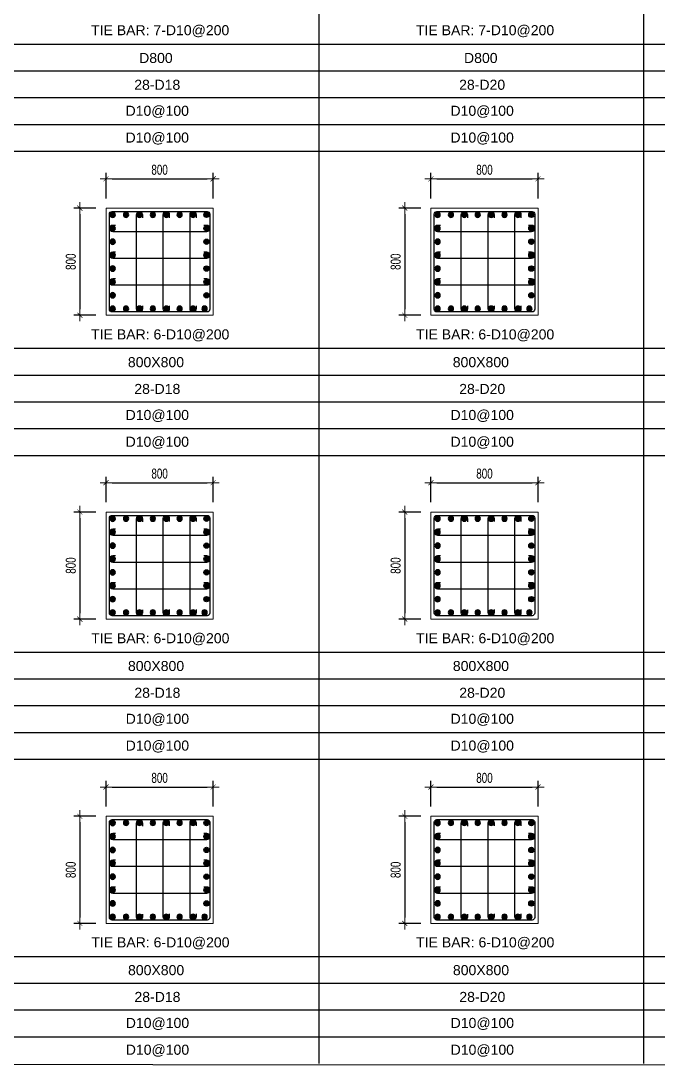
# Model space of a CAD drawing. Header units: millimetres. Extents: x 49323 to 538172, y -39336 to 181761.
# Drawn here: x 273867 to 278625, y 110174 to 117973 of the extents above; entities that cross this region are included whole.
import ezdxf
from ezdxf.enums import TextEntityAlignment as Align

# ---------------------------------------------------------------- set-up
doc = ezdxf.new("R2010")
doc.units = ezdxf.units.MM
doc.linetypes.add('CENTER2', pattern=[1.125, 0.75, -0.125, 0.125, -0.125])
doc.layers.get('Defpoints').update_dxf_attribs({"color": 151, "lineweight": 9})
for name, color, linetype in [('2', 2, 'Continuous'), ('A-ANNO-LEAD', 4, 'Continuous'), ('CEN', 1, 'CENTER2'), ('STL', 3, 'Continuous'), ('TIT1', 3, 'Continuous')]:
    doc.layers.add(name, color=color, linetype=linetype)
doc.layers.add('NDC_S_CONTINUOUS', color=3, linetype='Continuous', lineweight=20)
doc.layers.add('NDC_S_DIM', color=1, linetype='Continuous', lineweight=15)
doc.styles.add('NDC_ARIAL', font='arial.ttf', dxfattribs={"width": 0.85})
doc.styles.add('NDC_DIM', font='', dxfattribs={"width": 0.75})
doc.styles.get('NDC_DIM').set_extended_font_data('Dotum')
doc.dimstyles.new('NDC_dim_30', dxfattribs={"dimscale": 30, "dimtxt": 2.5, "dimasz": 1.5, "dimexe": 1.5, "dimexo": 2.5, "dimgap": 1, "dimtad": 1, "dimdec": 0, "dimzin": 0, "dimdsep": 46, "dimtxsty": 'NDC_DIM', "dimblk": 'DIMMARK', "dimcen": 0.09, "dimdle": 1.2, "dimclrd": 1, "dimclre": 1, "dimclrt": 3, "dimadec": 0, "dimazin": 0, "dimtfac": 1, "dimtdec": 0, "dimtix": 1, "dimtofl": 0, "dimtmove": 0, "dimatfit": 3, "dimfxl": 8, "dimfxlon": 1, "dimtolj": 1, "dimtzin": 0, "dimarcsym": 0})

# ---------------------------------------------------------------- blocks, each defined once
blk = doc.blocks.new('8')
at = {"layer": '2'}
blk.add_hatch(color=256, dxfattribs=at).paths.add_polyline_path([(20, 0, 0.386127), (1.9, 19.9), (-1.9, 19.9, 0.386127), (-20, 0, 1)])
blk.add_circle((0, 0), 20, dxfattribs=at)
blk = doc.blocks.new('5')
at = {"layer": 'CEN', "rotation": 180}
blk.add_blockref('8', (0, 0), dxfattribs=at)
blk = doc.blocks.new('DIMMARK')
at = {"layer": 'NDC_S_DIM', "color": 1}
blk.add_line((-1.5, 0), (1, 0), dxfattribs=at)
at = {"layer": 'NDC_S_DIM', "color": 2, "const_width": 0.1}
blk.add_lwpolyline([(-0.42, -0.42), (0.42, 0.42)], dxfattribs=at)
blk = doc.blocks.new('*D1474')
at = {"layer": 'Defpoints', "color": 0, "ltscale": 40, "transparency": 16777216}
for p in [(275302.3, 112251.1), (274502.3, 112029.7), (275302.3, 112029.7)]:
    blk.add_point(p, dxfattribs=at)
at = {"layer": 'NDC_S_DIM', "color": 1, "lineweight": -2, "ltscale": 40, "transparency": 16777216}
for p, q in [((274502.3, 112104.7), (274502.3, 112296.1)), ((274547.3, 112251.1), (275257.3, 112251.1)), ((275302.3, 112104.7), (275302.3, 112296.1))]:
    blk.add_line(p, q, dxfattribs=at)
at = {"layer": 'NDC_S_DIM', "color": 1, "lineweight": -2, "ltscale": 40, "transparency": 16777216, "xscale": 45, "yscale": 45, "zscale": 45, "rotation": 180}
blk.add_blockref('DIMMARK', (274502.3, 112251.1), dxfattribs=at)
at = {"layer": 'NDC_S_DIM', "color": 1, "lineweight": -2, "ltscale": 40, "transparency": 16777216, "xscale": 45, "yscale": 45, "zscale": 45}
blk.add_blockref('DIMMARK', (275302.3, 112251.1), dxfattribs=at)
at = {"layer": 'NDC_S_DIM', "color": 3, "ltscale": 40, "transparency": 16777216, "insert": (274902.3, 112318.7), "char_height": 75, "attachment_point": 5, "style": 'NDC_DIM'}
blk.add_mtext('\\A1;800', dxfattribs=at)
blk = doc.blocks.new('*D1475')
at = {"layer": 'Defpoints', "color": 0, "ltscale": 40, "transparency": 16777216}
for p in [(274502.3, 112032.3), (274306.9, 111232.3), (274502.3, 111232.3)]:
    blk.add_point(p, dxfattribs=at)
at = {"layer": 'NDC_S_DIM', "color": 1, "lineweight": -2, "ltscale": 40, "transparency": 16777216}
for p, q in [((274427.3, 112032.3), (274261.9, 112032.3)), ((274306.9, 111987.3), (274306.9, 111277.3)), ((274427.3, 111232.3), (274261.9, 111232.3))]:
    blk.add_line(p, q, dxfattribs=at)
at = {"layer": 'NDC_S_DIM', "color": 1, "lineweight": -2, "ltscale": 40, "transparency": 16777216, "xscale": 45, "yscale": 45, "zscale": 45}
for p, rotation in [((274306.9, 112032.3), 90), ((274306.9, 111232.3), 270)]:
    blk.add_blockref('DIMMARK', p, dxfattribs=dict(at, rotation=rotation))
at = {"layer": 'NDC_S_DIM', "color": 3, "ltscale": 40, "transparency": 16777216, "insert": (274239.4, 111632.3), "char_height": 75, "attachment_point": 5, "rotation": 90, "style": 'NDC_DIM'}
blk.add_mtext('\\A1;800', dxfattribs=at)
blk = doc.blocks.new('*D1476')
at = {"layer": 'Defpoints', "color": 0, "ltscale": 40, "transparency": 16777216}
for p in [(275302.3, 114524), (274502.3, 114302.6), (275302.3, 114302.6)]:
    blk.add_point(p, dxfattribs=at)
at = {"layer": 'NDC_S_DIM', "color": 1, "lineweight": -2, "ltscale": 40, "transparency": 16777216}
for p, q in [((274502.3, 114377.6), (274502.3, 114569)), ((274547.3, 114524), (275257.3, 114524)), ((275302.3, 114377.6), (275302.3, 114569))]:
    blk.add_line(p, q, dxfattribs=at)
at = {"layer": 'NDC_S_DIM', "color": 1, "lineweight": -2, "ltscale": 40, "transparency": 16777216, "xscale": 45, "yscale": 45, "zscale": 45, "rotation": 180}
blk.add_blockref('DIMMARK', (274502.3, 114524), dxfattribs=at)
at = {"layer": 'NDC_S_DIM', "color": 1, "lineweight": -2, "ltscale": 40, "transparency": 16777216, "xscale": 45, "yscale": 45, "zscale": 45}
blk.add_blockref('DIMMARK', (275302.3, 114524), dxfattribs=at)
at = {"layer": 'NDC_S_DIM', "color": 3, "ltscale": 40, "transparency": 16777216, "insert": (274902.3, 114591.5), "char_height": 75, "attachment_point": 5, "style": 'NDC_DIM'}
blk.add_mtext('\\A1;800', dxfattribs=at)
blk = doc.blocks.new('*D1477')
at = {"layer": 'Defpoints', "color": 0, "ltscale": 40, "transparency": 16777216}
for p in [(274502.3, 114305.1), (274306.9, 113505.1), (274502.3, 113505.1)]:
    blk.add_point(p, dxfattribs=at)
at = {"layer": 'NDC_S_DIM', "color": 1, "lineweight": -2, "ltscale": 40, "transparency": 16777216}
for p, q in [((274427.3, 114305.1), (274261.9, 114305.1)), ((274306.9, 114260.1), (274306.9, 113550.1)), ((274427.3, 113505.1), (274261.9, 113505.1))]:
    blk.add_line(p, q, dxfattribs=at)
at = {"layer": 'NDC_S_DIM', "color": 1, "lineweight": -2, "ltscale": 40, "transparency": 16777216, "xscale": 45, "yscale": 45, "zscale": 45}
for p, rotation in [((274306.9, 114305.1), 90), ((274306.9, 113505.1), 270)]:
    blk.add_blockref('DIMMARK', p, dxfattribs=dict(at, rotation=rotation))
at = {"layer": 'NDC_S_DIM', "color": 3, "ltscale": 40, "transparency": 16777216, "insert": (274239.4, 113905.1), "char_height": 75, "attachment_point": 5, "rotation": 90, "style": 'NDC_DIM'}
blk.add_mtext('\\A1;800', dxfattribs=at)
blk = doc.blocks.new('*D1478')
at = {"layer": 'Defpoints', "color": 0, "ltscale": 40, "transparency": 16777216}
for p in [(275302.3, 116793.4), (274502.3, 116572), (275302.3, 116572)]:
    blk.add_point(p, dxfattribs=at)
at = {"layer": 'NDC_S_DIM', "color": 1, "lineweight": -2, "ltscale": 40, "transparency": 16777216}
for p, q in [((274502.3, 116647), (274502.3, 116838.4)), ((274547.3, 116793.4), (275257.3, 116793.4)), ((275302.3, 116647), (275302.3, 116838.4))]:
    blk.add_line(p, q, dxfattribs=at)
at = {"layer": 'NDC_S_DIM', "color": 1, "lineweight": -2, "ltscale": 40, "transparency": 16777216, "xscale": 45, "yscale": 45, "zscale": 45, "rotation": 180}
blk.add_blockref('DIMMARK', (274502.3, 116793.4), dxfattribs=at)
at = {"layer": 'NDC_S_DIM', "color": 1, "lineweight": -2, "ltscale": 40, "transparency": 16777216, "xscale": 45, "yscale": 45, "zscale": 45}
blk.add_blockref('DIMMARK', (275302.3, 116793.4), dxfattribs=at)
at = {"layer": 'NDC_S_DIM', "color": 3, "ltscale": 40, "transparency": 16777216, "insert": (274902.3, 116861), "char_height": 75, "attachment_point": 5, "style": 'NDC_DIM'}
blk.add_mtext('\\A1;800', dxfattribs=at)
blk = doc.blocks.new('*D1479')
at = {"layer": 'Defpoints', "color": 0, "ltscale": 40, "transparency": 16777216}
for p in [(274502.3, 116574.6), (274306.9, 115774.6), (274502.3, 115774.6)]:
    blk.add_point(p, dxfattribs=at)
at = {"layer": 'NDC_S_DIM', "color": 1, "lineweight": -2, "ltscale": 40, "transparency": 16777216}
for p, q in [((274427.3, 116574.6), (274261.9, 116574.6)), ((274306.9, 116529.6), (274306.9, 115819.6)), ((274427.3, 115774.6), (274261.9, 115774.6))]:
    blk.add_line(p, q, dxfattribs=at)
at = {"layer": 'NDC_S_DIM', "color": 1, "lineweight": -2, "ltscale": 40, "transparency": 16777216, "xscale": 45, "yscale": 45, "zscale": 45}
for p, rotation in [((274306.9, 116574.6), 90), ((274306.9, 115774.6), 270)]:
    blk.add_blockref('DIMMARK', p, dxfattribs=dict(at, rotation=rotation))
at = {"layer": 'NDC_S_DIM', "color": 3, "ltscale": 40, "transparency": 16777216, "insert": (274239.4, 116174.6), "char_height": 75, "attachment_point": 5, "rotation": 90, "style": 'NDC_DIM'}
blk.add_mtext('\\A1;800', dxfattribs=at)
blk = doc.blocks.new('*D1480')
at = {"layer": 'Defpoints', "color": 0, "ltscale": 40, "transparency": 16777216}
for p in [(277728.4, 112251.1), (276928.4, 112029.7), (277728.4, 112029.7)]:
    blk.add_point(p, dxfattribs=at)
at = {"layer": 'NDC_S_DIM', "color": 1, "lineweight": -2, "ltscale": 40, "transparency": 16777216}
for p, q in [((276928.4, 112104.7), (276928.4, 112296.1)), ((276973.4, 112251.1), (277683.4, 112251.1)), ((277728.4, 112104.7), (277728.4, 112296.1))]:
    blk.add_line(p, q, dxfattribs=at)
at = {"layer": 'NDC_S_DIM', "color": 1, "lineweight": -2, "ltscale": 40, "transparency": 16777216, "xscale": 45, "yscale": 45, "zscale": 45, "rotation": 180}
blk.add_blockref('DIMMARK', (276928.4, 112251.1), dxfattribs=at)
at = {"layer": 'NDC_S_DIM', "color": 1, "lineweight": -2, "ltscale": 40, "transparency": 16777216, "xscale": 45, "yscale": 45, "zscale": 45}
blk.add_blockref('DIMMARK', (277728.4, 112251.1), dxfattribs=at)
at = {"layer": 'NDC_S_DIM', "color": 3, "ltscale": 40, "transparency": 16777216, "insert": (277328.4, 112318.7), "char_height": 75, "attachment_point": 5, "style": 'NDC_DIM'}
blk.add_mtext('\\A1;800', dxfattribs=at)
blk = doc.blocks.new('*D1481')
at = {"layer": 'Defpoints', "color": 0, "ltscale": 40, "transparency": 16777216}
for p in [(276928.4, 112032.3), (276733, 111232.3), (276928.4, 111232.3)]:
    blk.add_point(p, dxfattribs=at)
at = {"layer": 'NDC_S_DIM', "color": 1, "lineweight": -2, "ltscale": 40, "transparency": 16777216}
for p, q in [((276853.4, 112032.3), (276688, 112032.3)), ((276733, 111987.3), (276733, 111277.3)), ((276853.4, 111232.3), (276688, 111232.3))]:
    blk.add_line(p, q, dxfattribs=at)
at = {"layer": 'NDC_S_DIM', "color": 1, "lineweight": -2, "ltscale": 40, "transparency": 16777216, "xscale": 45, "yscale": 45, "zscale": 45}
for p, rotation in [((276733, 112032.3), 90), ((276733, 111232.3), 270)]:
    blk.add_blockref('DIMMARK', p, dxfattribs=dict(at, rotation=rotation))
at = {"layer": 'NDC_S_DIM', "color": 3, "ltscale": 40, "transparency": 16777216, "insert": (276665.5, 111632.3), "char_height": 75, "attachment_point": 5, "rotation": 90, "style": 'NDC_DIM'}
blk.add_mtext('\\A1;800', dxfattribs=at)
blk = doc.blocks.new('*D1482')
at = {"layer": 'Defpoints', "color": 0, "ltscale": 40, "transparency": 16777216}
for p in [(277728.4, 114524), (276928.4, 114302.6), (277728.4, 114302.6)]:
    blk.add_point(p, dxfattribs=at)
at = {"layer": 'NDC_S_DIM', "color": 1, "lineweight": -2, "ltscale": 40, "transparency": 16777216}
for p, q in [((276928.4, 114377.6), (276928.4, 114569)), ((276973.4, 114524), (277683.4, 114524)), ((277728.4, 114377.6), (277728.4, 114569))]:
    blk.add_line(p, q, dxfattribs=at)
at = {"layer": 'NDC_S_DIM', "color": 1, "lineweight": -2, "ltscale": 40, "transparency": 16777216, "xscale": 45, "yscale": 45, "zscale": 45, "rotation": 180}
blk.add_blockref('DIMMARK', (276928.4, 114524), dxfattribs=at)
at = {"layer": 'NDC_S_DIM', "color": 1, "lineweight": -2, "ltscale": 40, "transparency": 16777216, "xscale": 45, "yscale": 45, "zscale": 45}
blk.add_blockref('DIMMARK', (277728.4, 114524), dxfattribs=at)
at = {"layer": 'NDC_S_DIM', "color": 3, "ltscale": 40, "transparency": 16777216, "insert": (277328.4, 114591.5), "char_height": 75, "attachment_point": 5, "style": 'NDC_DIM'}
blk.add_mtext('\\A1;800', dxfattribs=at)
blk = doc.blocks.new('*D1483')
at = {"layer": 'Defpoints', "color": 0, "ltscale": 40, "transparency": 16777216}
for p in [(276928.4, 114305.1), (276733, 113505.1), (276928.4, 113505.1)]:
    blk.add_point(p, dxfattribs=at)
at = {"layer": 'NDC_S_DIM', "color": 1, "lineweight": -2, "ltscale": 40, "transparency": 16777216}
for p, q in [((276853.4, 114305.1), (276688, 114305.1)), ((276733, 114260.1), (276733, 113550.1)), ((276853.4, 113505.1), (276688, 113505.1))]:
    blk.add_line(p, q, dxfattribs=at)
at = {"layer": 'NDC_S_DIM', "color": 1, "lineweight": -2, "ltscale": 40, "transparency": 16777216, "xscale": 45, "yscale": 45, "zscale": 45}
for p, rotation in [((276733, 114305.1), 90), ((276733, 113505.1), 270)]:
    blk.add_blockref('DIMMARK', p, dxfattribs=dict(at, rotation=rotation))
at = {"layer": 'NDC_S_DIM', "color": 3, "ltscale": 40, "transparency": 16777216, "insert": (276665.5, 113905.1), "char_height": 75, "attachment_point": 5, "rotation": 90, "style": 'NDC_DIM'}
blk.add_mtext('\\A1;800', dxfattribs=at)
blk = doc.blocks.new('*D1484')
at = {"layer": 'Defpoints', "color": 0, "ltscale": 40, "transparency": 16777216}
for p in [(277728.4, 116793.4), (276928.4, 116572), (277728.4, 116572)]:
    blk.add_point(p, dxfattribs=at)
at = {"layer": 'NDC_S_DIM', "color": 1, "lineweight": -2, "ltscale": 40, "transparency": 16777216}
for p, q in [((276928.4, 116647), (276928.4, 116838.4)), ((276973.4, 116793.4), (277683.4, 116793.4)), ((277728.4, 116647), (277728.4, 116838.4))]:
    blk.add_line(p, q, dxfattribs=at)
at = {"layer": 'NDC_S_DIM', "color": 1, "lineweight": -2, "ltscale": 40, "transparency": 16777216, "xscale": 45, "yscale": 45, "zscale": 45, "rotation": 180}
blk.add_blockref('DIMMARK', (276928.4, 116793.4), dxfattribs=at)
at = {"layer": 'NDC_S_DIM', "color": 1, "lineweight": -2, "ltscale": 40, "transparency": 16777216, "xscale": 45, "yscale": 45, "zscale": 45}
blk.add_blockref('DIMMARK', (277728.4, 116793.4), dxfattribs=at)
at = {"layer": 'NDC_S_DIM', "color": 3, "ltscale": 40, "transparency": 16777216, "insert": (277328.4, 116861), "char_height": 75, "attachment_point": 5, "style": 'NDC_DIM'}
blk.add_mtext('\\A1;800', dxfattribs=at)
blk = doc.blocks.new('*D1485')
at = {"layer": 'Defpoints', "color": 0, "ltscale": 40, "transparency": 16777216}
for p in [(276928.4, 116574.6), (276733, 115774.6), (276928.4, 115774.6)]:
    blk.add_point(p, dxfattribs=at)
at = {"layer": 'NDC_S_DIM', "color": 1, "lineweight": -2, "ltscale": 40, "transparency": 16777216}
for p, q in [((276853.4, 116574.6), (276688, 116574.6)), ((276733, 116529.6), (276733, 115819.6)), ((276853.4, 115774.6), (276688, 115774.6))]:
    blk.add_line(p, q, dxfattribs=at)
at = {"layer": 'NDC_S_DIM', "color": 1, "lineweight": -2, "ltscale": 40, "transparency": 16777216, "xscale": 45, "yscale": 45, "zscale": 45}
for p, rotation in [((276733, 116574.6), 90), ((276733, 115774.6), 270)]:
    blk.add_blockref('DIMMARK', p, dxfattribs=dict(at, rotation=rotation))
at = {"layer": 'NDC_S_DIM', "color": 3, "ltscale": 40, "transparency": 16777216, "insert": (276665.5, 116174.6), "char_height": 75, "attachment_point": 5, "rotation": 90, "style": 'NDC_DIM'}
blk.add_mtext('\\A1;800', dxfattribs=at)

msp = doc.modelspace()

# ---------------------------------------------------------------- linework, layer by layer
at = {"layer": '2', "lineweight": -2, "ltscale": 1000}
for points in [[(275277.3, 116529.6), (275277.3, 115819.6, -0.414214), (275257.3, 115799.6), (274547.3, 115799.6, -0.414214), (274527.3, 115819.6), (274527.3, 116529.6, -0.414214), (274547.3, 116549.6), (275257.3, 116549.6, -0.414214)], [(277703.4, 116529.6), (277703.4, 115819.6, -0.414214), (277683.4, 115799.6), (276973.4, 115799.6, -0.414214), (276953.4, 115819.6), (276953.4, 116529.6, -0.414214), (276973.4, 116549.6), (277683.4, 116549.6, -0.414214)], [(275277.3, 114260.1), (275277.3, 113550.1, -0.414214), (275257.3, 113530.1), (274547.3, 113530.1, -0.414214), (274527.3, 113550.1), (274527.3, 114260.1, -0.414214), (274547.3, 114280.1), (275257.3, 114280.1, -0.414214)], [(277703.4, 114260.1), (277703.4, 113550.1, -0.414214), (277683.4, 113530.1), (276973.4, 113530.1, -0.414214), (276953.4, 113550.1), (276953.4, 114260.1, -0.414214), (276973.4, 114280.1), (277683.4, 114280.1, -0.414214)], [(275277.3, 111987.3), (275277.3, 111277.3, -0.414214), (275257.3, 111257.3), (274547.3, 111257.3, -0.414214), (274527.3, 111277.3), (274527.3, 111987.3, -0.414214), (274547.3, 112007.3), (275257.3, 112007.3, -0.414214)], [(277703.4, 111987.3), (277703.4, 111277.3, -0.414214), (277683.4, 111257.3), (276973.4, 111257.3, -0.414214), (276953.4, 111277.3), (276953.4, 111987.3, -0.414214), (276973.4, 112007.3), (277683.4, 112007.3, -0.414214)]]:
    msp.add_lwpolyline(points, format="xyb", close=True, dxfattribs=at)
at = {"layer": '2'}
for points in [[(274774.6, 115844.2), (274774.6, 115822.1, -1), (274729.5, 115822.1), (274729.5, 116524.1, -1), (274774.6, 116524.1), (274774.6, 116501.9)], [(274974.6, 115845.7), (274974.6, 115823.6, -1), (274929.5, 115823.6), (274929.5, 116525.6, -1), (274974.6, 116525.6), (274974.6, 116503.4)], [(275174.6, 115845.7), (275174.6, 115823.6, -1), (275129.5, 115823.6), (275129.5, 116525.6, -1), (275174.6, 116525.6), (275174.6, 116503.4)], [(277200.7, 115844.2), (277200.7, 115822.1, -1), (277155.6, 115822.1), (277155.6, 116524.1, -1), (277200.7, 116524.1), (277200.7, 116501.9)], [(277400.7, 115845.7), (277400.7, 115823.6, -1), (277355.6, 115823.6), (277355.6, 116525.6, -1), (277400.7, 116525.6), (277400.7, 116503.4)], [(277600.7, 115845.7), (277600.7, 115823.6, -1), (277555.6, 115823.6), (277555.6, 116525.6, -1), (277600.7, 116525.6), (277600.7, 116503.4)], [(274574.2, 116446.1), (274552, 116446.1, 1), (274552, 116401.1), (275254.1, 116401.1, 1), (275254.1, 116446.1), (275232, 116446.1)], [(277000.3, 116446.1), (276978.1, 116446.1, 1), (276978.1, 116401.1), (277680.2, 116401.1, 1), (277680.2, 116446.1), (277658.1, 116446.1)], [(274574.2, 116246.1), (274552, 116246.1, 1), (274552, 116201.1), (275254.1, 116201.1, 1), (275254.1, 116246.1), (275232, 116246.1)], [(277000.3, 116246.1), (276978.1, 116246.1, 1), (276978.1, 116201.1), (277680.2, 116201.1, 1), (277680.2, 116246.1), (277658.1, 116246.1)], [(274574.2, 116046.1), (274552, 116046.1, 1), (274552, 116001.1), (275254.1, 116001.1, 1), (275254.1, 116046.1), (275232, 116046.1)], [(277000.3, 116046.1), (276978.1, 116046.1, 1), (276978.1, 116001.1), (277680.2, 116001.1, 1), (277680.2, 116046.1), (277658.1, 116046.1)], [(274774.6, 113574.8), (274774.6, 113552.6, -1), (274729.5, 113552.6), (274729.5, 114254.6, -1), (274774.6, 114254.6), (274774.6, 114232.5)], [(274974.6, 113576.3), (274974.6, 113554.1, -1), (274929.5, 113554.1), (274929.5, 114256.1, -1), (274974.6, 114256.1), (274974.6, 114234)], [(275174.6, 113576.3), (275174.6, 113554.1, -1), (275129.5, 113554.1), (275129.5, 114256.1, -1), (275174.6, 114256.1), (275174.6, 114234)], [(277200.7, 113574.8), (277200.7, 113552.6, -1), (277155.6, 113552.6), (277155.6, 114254.6, -1), (277200.7, 114254.6), (277200.7, 114232.5)], [(277400.7, 113576.3), (277400.7, 113554.1, -1), (277355.6, 113554.1), (277355.6, 114256.1, -1), (277400.7, 114256.1), (277400.7, 114234)], [(277600.7, 113576.3), (277600.7, 113554.1, -1), (277555.6, 113554.1), (277555.6, 114256.1, -1), (277600.7, 114256.1), (277600.7, 114234)], [(274574.2, 114176.7), (274552, 114176.7, 1), (274552, 114131.7), (275254.1, 114131.7, 1), (275254.1, 114176.7), (275232, 114176.7)], [(277000.3, 114176.7), (276978.1, 114176.7, 1), (276978.1, 114131.7), (277680.2, 114131.7, 1), (277680.2, 114176.7), (277658.1, 114176.7)], [(274574.2, 113976.7), (274552, 113976.7, 1), (274552, 113931.7), (275254.1, 113931.7, 1), (275254.1, 113976.7), (275232, 113976.7)], [(277000.3, 113976.7), (276978.1, 113976.7, 1), (276978.1, 113931.7), (277680.2, 113931.7, 1), (277680.2, 113976.7), (277658.1, 113976.7)], [(274574.2, 113776.7), (274552, 113776.7, 1), (274552, 113731.7), (275254.1, 113731.7, 1), (275254.1, 113776.7), (275232, 113776.7)], [(277000.3, 113776.7), (276978.1, 113776.7, 1), (276978.1, 113731.7), (277680.2, 113731.7, 1), (277680.2, 113776.7), (277658.1, 113776.7)], [(274774.6, 111301.9), (274774.6, 111279.8, -1), (274729.5, 111279.8), (274729.5, 111981.8, -1), (274774.6, 111981.8), (274774.6, 111959.6)], [(274974.6, 111303.4), (274974.6, 111281.3, -1), (274929.5, 111281.3), (274929.5, 111983.3, -1), (274974.6, 111983.3), (274974.6, 111961.1)], [(275174.6, 111303.4), (275174.6, 111281.3, -1), (275129.5, 111281.3), (275129.5, 111983.3, -1), (275174.6, 111983.3), (275174.6, 111961.1)], [(277200.7, 111301.9), (277200.7, 111279.8, -1), (277155.6, 111279.8), (277155.6, 111981.8, -1), (277200.7, 111981.8), (277200.7, 111959.6)], [(277400.7, 111303.4), (277400.7, 111281.3, -1), (277355.6, 111281.3), (277355.6, 111983.3, -1), (277400.7, 111983.3), (277400.7, 111961.1)], [(277600.7, 111303.4), (277600.7, 111281.3, -1), (277555.6, 111281.3), (277555.6, 111983.3, -1), (277600.7, 111983.3), (277600.7, 111961.1)], [(274574.2, 111903.8), (274552, 111903.8, 1), (274552, 111858.8), (275254.1, 111858.8, 1), (275254.1, 111903.8), (275232, 111903.8)], [(277000.3, 111903.8), (276978.1, 111903.8, 1), (276978.1, 111858.8), (277680.2, 111858.8, 1), (277680.2, 111903.8), (277658.1, 111903.8)], [(274574.2, 111703.8), (274552, 111703.8, 1), (274552, 111658.8), (275254.1, 111658.8, 1), (275254.1, 111703.8), (275232, 111703.8)], [(277000.3, 111703.8), (276978.1, 111703.8, 1), (276978.1, 111658.8), (277680.2, 111658.8, 1), (277680.2, 111703.8), (277658.1, 111703.8)], [(274574.2, 111503.8), (274552, 111503.8, 1), (274552, 111458.8), (275254.1, 111458.8, 1), (275254.1, 111503.8), (275232, 111503.8)], [(277000.3, 111503.8), (276978.1, 111503.8, 1), (276978.1, 111458.8), (277680.2, 111458.8, 1), (277680.2, 111503.8), (277658.1, 111503.8)]]:
    msp.add_lwpolyline(points, format="xyb", dxfattribs=at)
at = {"layer": 'A-ANNO-LEAD'}
msp.add_lwpolyline([(262048.7, 110187), (283383.7, 110173.8), (283383.7, 126793.8), (262048.7, 126807)], close=True, dxfattribs=at)
at = {"layer": 'NDC_S_CONTINUOUS', "ltscale": 70}
for points in [[(275302.3, 116574.6), (275302.3, 115774.6), (274502.3, 115774.6), (274502.3, 116574.6), (275302.3, 116574.6)], [(277728.4, 116574.6), (277728.4, 115774.6), (276928.4, 115774.6), (276928.4, 116574.6), (277728.4, 116574.6)], [(275302.3, 114305.1), (275302.3, 113505.1), (274502.3, 113505.1), (274502.3, 114305.1), (275302.3, 114305.1)], [(277728.4, 114305.1), (277728.4, 113505.1), (276928.4, 113505.1), (276928.4, 114305.1), (277728.4, 114305.1)], [(275302.3, 112032.3), (275302.3, 111232.3), (274502.3, 111232.3), (274502.3, 112032.3), (275302.3, 112032.3)], [(277728.4, 112032.3), (277728.4, 111232.3), (276928.4, 111232.3), (276928.4, 112032.3), (277728.4, 112032.3)]]:
    msp.add_lwpolyline(points, dxfattribs=at)
at = {"layer": 'TIT1'}
for p, q in [((276091, 126321.7), (276091, 110187)), ((278517.1, 126321.7), (278517.1, 110187)), ((283382.1, 116997.7), (262047.1, 116997.7)), ((283382.6, 114725.7), (262047.6, 114725.7)), ((283383.1, 112456.3), (262048.2, 112456.3))]:
    msp.add_line(p, q, dxfattribs=at)
at = {"layer": 'TIT1', "color": 8}
for p, q in [((283369.3, 117797.7), (262675, 117797.7)), ((283369.3, 117597.7), (262675, 117597.7)), ((283369.3, 117397.7), (262675, 117397.7)), ((283369.3, 117197.7), (263104.2, 117197.7)), ((283382.6, 115525.7), (262675.5, 115525.7)), ((283382.6, 115325.7), (262675.5, 115325.7)), ((283382.6, 115125.7), (262675.5, 115125.7)), ((283382.6, 114925.7), (263104.7, 114925.7)), ((283383.1, 113256.3), (262676, 113256.3)), ((283383.1, 113056.3), (262676, 113056.3)), ((283383.1, 112856.3), (262676, 112856.3)), ((283383.1, 112656.3), (263105.2, 112656.3)), ((283383.7, 110983.4), (262676.6, 110983.4)), ((283383.7, 110783.4), (262676.6, 110783.4)), ((283383.7, 110583.4), (262676.6, 110583.4)), ((283383.7, 110383.4), (263105.8, 110383.4))]:
    msp.add_line(p, q, dxfattribs=at)

# ---------------------------------------------------------------- block references
at = {"layer": 'STL', "xscale": -1}
for p in [(274552, 116524.6), (276978.1, 116524.6), (274552, 116423.6), (276978.1, 116423.6), (274552, 116323.6), (276978.1, 116323.6), (274552, 116223.6), (276978.1, 116223.6), (274552, 116123.6), (276978.1, 116123.6), (274552, 116023.6), (276978.1, 116023.6), (274552, 115923.6), (276978.1, 115923.6), (274552, 115823.6), (276978.1, 115823.6), (274552, 114255.1), (276978.1, 114255.1), (274552, 114154.2), (276978.1, 114154.2), (274552, 114054.2), (276978.1, 114054.2), (274552, 113954.2), (276978.1, 113954.2), (274552, 113854.2), (276978.1, 113854.2), (274552, 113754.2), (276978.1, 113754.2), (274552, 113654.2), (276978.1, 113654.2), (274552, 113554.2), (276978.1, 113554.2), (274552, 111982.3), (276978.1, 111982.3), (274552, 111881.3), (276978.1, 111881.3), (274552, 111781.3), (276978.1, 111781.3), (274552, 111681.3), (276978.1, 111681.3), (274552, 111581.3), (276978.1, 111581.3), (274552, 111481.3), (276978.1, 111481.3), (274552, 111381.3), (276978.1, 111381.3), (274552, 111281.3), (276978.1, 111281.3)]:
    msp.add_blockref('5', p, dxfattribs=at)
at = {"layer": 'STL', "xscale": -1, "rotation": 270}
for p in [(274652, 116525.6), (274752, 116525.6), (274852, 116525.6), (274952, 116525.6), (275052, 116525.6), (275152, 116525.6), (277078.1, 116525.6), (277178.1, 116525.6), (277278.1, 116525.6), (277378.1, 116525.6), (277478.1, 116525.6), (277578.1, 116525.6), (274552, 115823.6), (274652, 115823.6), (274752, 115823.6), (274852, 115823.6), (274952, 115823.6), (275052, 115823.6), (275152, 115823.6), (275238, 115823.6), (276978.1, 115823.6), (277078.1, 115823.6), (277178.1, 115823.6), (277278.1, 115823.6), (277378.1, 115823.6), (277478.1, 115823.6), (277578.1, 115823.6), (277664.1, 115823.6), (274652, 114256.1), (274752, 114256.1), (274852, 114256.1), (274952, 114256.1), (275052, 114256.1), (275152, 114256.1), (277078.1, 114256.1), (277178.1, 114256.1), (277278.1, 114256.1), (277378.1, 114256.1), (277478.1, 114256.1), (277578.1, 114256.1), (274552, 113554.2), (274652, 113554.2), (274752, 113554.2), (274852, 113554.2), (274952, 113554.2), (275052, 113554.2), (275152, 113554.2), (275238, 113554.2), (276978.1, 113554.2), (277078.1, 113554.2), (277178.1, 113554.2), (277278.1, 113554.2), (277378.1, 113554.2), (277478.1, 113554.2), (277578.1, 113554.2), (277664.1, 113554.2), (274652, 111983.3), (274752, 111983.3), (274852, 111983.3), (274952, 111983.3), (275052, 111983.3), (275152, 111983.3), (277078.1, 111983.3), (277178.1, 111983.3), (277278.1, 111983.3), (277378.1, 111983.3), (277478.1, 111983.3), (277578.1, 111983.3), (274552, 111281.3), (274652, 111281.3), (274752, 111281.3), (274852, 111281.3), (274952, 111281.3), (275052, 111281.3), (275152, 111281.3), (275238, 111281.3), (276978.1, 111281.3), (277078.1, 111281.3), (277178.1, 111281.3), (277278.1, 111281.3), (277378.1, 111281.3), (277478.1, 111281.3), (277578.1, 111281.3), (277664.1, 111281.3)]:
    msp.add_blockref('5', p, dxfattribs=at)
at = {"layer": 'STL'}
for p in [(275252.5, 116524.6), (277678.6, 116524.6), (275252.5, 116423.6), (277678.6, 116423.6), (275252.5, 116323.6), (277678.6, 116323.6), (275252.5, 116223.6), (277678.6, 116223.6), (275252.5, 116123.6), (277678.6, 116123.6), (275252.5, 116023.6), (277678.6, 116023.6), (275252.5, 115923.6), (277678.6, 115923.6), (275252.5, 114255.1), (277678.6, 114255.1), (275252.5, 114154.2), (277678.6, 114154.2), (275252.5, 114054.2), (277678.6, 114054.2), (275252.5, 113954.2), (277678.6, 113954.2), (275252.5, 113854.2), (277678.6, 113854.2), (275252.5, 113754.2), (277678.6, 113754.2), (275252.5, 113654.2), (277678.6, 113654.2), (275252.5, 111982.3), (277678.6, 111982.3), (275252.5, 111881.3), (277678.6, 111881.3), (275252.5, 111781.3), (277678.6, 111781.3), (275252.5, 111681.3), (277678.6, 111681.3), (275252.5, 111581.3), (277678.6, 111581.3), (275252.5, 111481.3), (277678.6, 111481.3), (275252.5, 111381.3), (277678.6, 111381.3)]:
    msp.add_blockref('5', p, dxfattribs=at)

# ---------------------------------------------------------------- texts
at = {"layer": 'TIT1', "style": 'NDC_ARIAL'}
for s, p in [('TIE BAR: 7-D10@200', (274906.6, 117898.3)), ('TIE BAR: 7-D10@200', (277332.7, 117898.3)), ('D800', (274874.8, 117696.4)), ('D800', (277300.9, 117696.4)), ('28-D18', (274884.9, 117496.4)), ('28-D20', (277311, 117496.4)), ('D10@100', (274884.9, 117296.4)), ('D10@100', (277311, 117296.4)), ('D10@100', (274884.9, 117096.4)), ('D10@100', (277311, 117096.4)), ('TIE BAR: 6-D10@200', (274907.2, 115626.3)), ('TIE BAR: 6-D10@200', (277333.2, 115626.3)), ('800X800', (274875.3, 115424.4)), ('800X800', (277301.4, 115424.4)), ('28-D18', (274885.4, 115224.4)), ('28-D20', (277311.5, 115224.4)), ('D10@100', (274885.4, 115024.4)), ('D10@100', (277311.5, 115024.4)), ('D10@100', (274885.4, 114824.4)), ('D10@100', (277311.5, 114824.4)), ('TIE BAR: 6-D10@200', (274907.7, 113356.9)), ('TIE BAR: 6-D10@200', (277333.8, 113356.9)), ('800X800', (274875.9, 113155)), ('800X800', (277302, 113155)), ('28-D18', (274885.9, 112955)), ('28-D20', (277312, 112955)), ('D10@100', (274885.9, 112755)), ('D10@100', (277312, 112755)), ('D10@100', (274885.9, 112555)), ('D10@100', (277312, 112555)), ('TIE BAR: 6-D10@200', (274908.2, 111085.2)), ('TIE BAR: 6-D10@200', (277334.3, 111085.2)), ('800X800', (274876.4, 110883.3)), ('800X800', (277302.5, 110883.3)), ('28-D18', (274886.4, 110683.3)), ('28-D20', (277312.5, 110683.3)), ('D10@100', (274886.4, 110483.3)), ('D10@100', (277312.5, 110483.3)), ('D10@100', (274886.4, 110283.3)), ('D10@100', (277312.5, 110283.3))]:
    msp.add_text(s, height=75, dxfattribs=at).set_placement(p, align=Align.MIDDLE)

# ---------------------------------------------------------------- dimensions: what is measured, and where the dimension line sits
at = {"layer": 'NDC_S_DIM', "ltscale": 40}
for base, p1, p2, picture, middle in [((275302.3, 116793.4), (274502.3, 116572), (275302.3, 116572), '*D1478', (274902.3, 116861)), ((277728.4, 116793.4), (276928.4, 116572), (277728.4, 116572), '*D1484', (277328.4, 116861)), ((275302.3, 114524), (274502.3, 114302.6), (275302.3, 114302.6), '*D1476', (274902.3, 114591.5)), ((277728.4, 114524), (276928.4, 114302.6), (277728.4, 114302.6), '*D1482', (277328.4, 114591.5)), ((275302.3, 112251.1), (274502.3, 112029.7), (275302.3, 112029.7), '*D1474', (274902.3, 112318.7)), ((277728.4, 112251.1), (276928.4, 112029.7), (277728.4, 112029.7), '*D1480', (277328.4, 112318.7))]:
    dim = msp.add_linear_dim(base=base, p1=p1, p2=p2, dimstyle='NDC_dim_30', dxfattribs=at)
    dim.commit()
    dim.dimension.update_dxf_attribs({"geometry": picture, "text_midpoint": middle})
for base, p1, p2, picture, middle in [((274306.9, 115774.6), (274502.3, 116574.6), (274502.3, 115774.6), '*D1479', (274239.4, 116174.6)), ((276733, 115774.6), (276928.4, 116574.6), (276928.4, 115774.6), '*D1485', (276665.5, 116174.6)), ((274306.9, 113505.1), (274502.3, 114305.1), (274502.3, 113505.1), '*D1477', (274239.4, 113905.1)), ((276733, 113505.1), (276928.4, 114305.1), (276928.4, 113505.1), '*D1483', (276665.5, 113905.1)), ((274306.9, 111232.3), (274502.3, 112032.3), (274502.3, 111232.3), '*D1475', (274239.4, 111632.3)), ((276733, 111232.3), (276928.4, 112032.3), (276928.4, 111232.3), '*D1481', (276665.5, 111632.3))]:
    dim = msp.add_linear_dim(base=base, p1=p1, p2=p2, angle=90, dimstyle='NDC_dim_30', dxfattribs=at)
    dim.commit()
    dim.dimension.update_dxf_attribs({"geometry": picture, "text_midpoint": middle})

doc.saveas('drawing.dxf')
